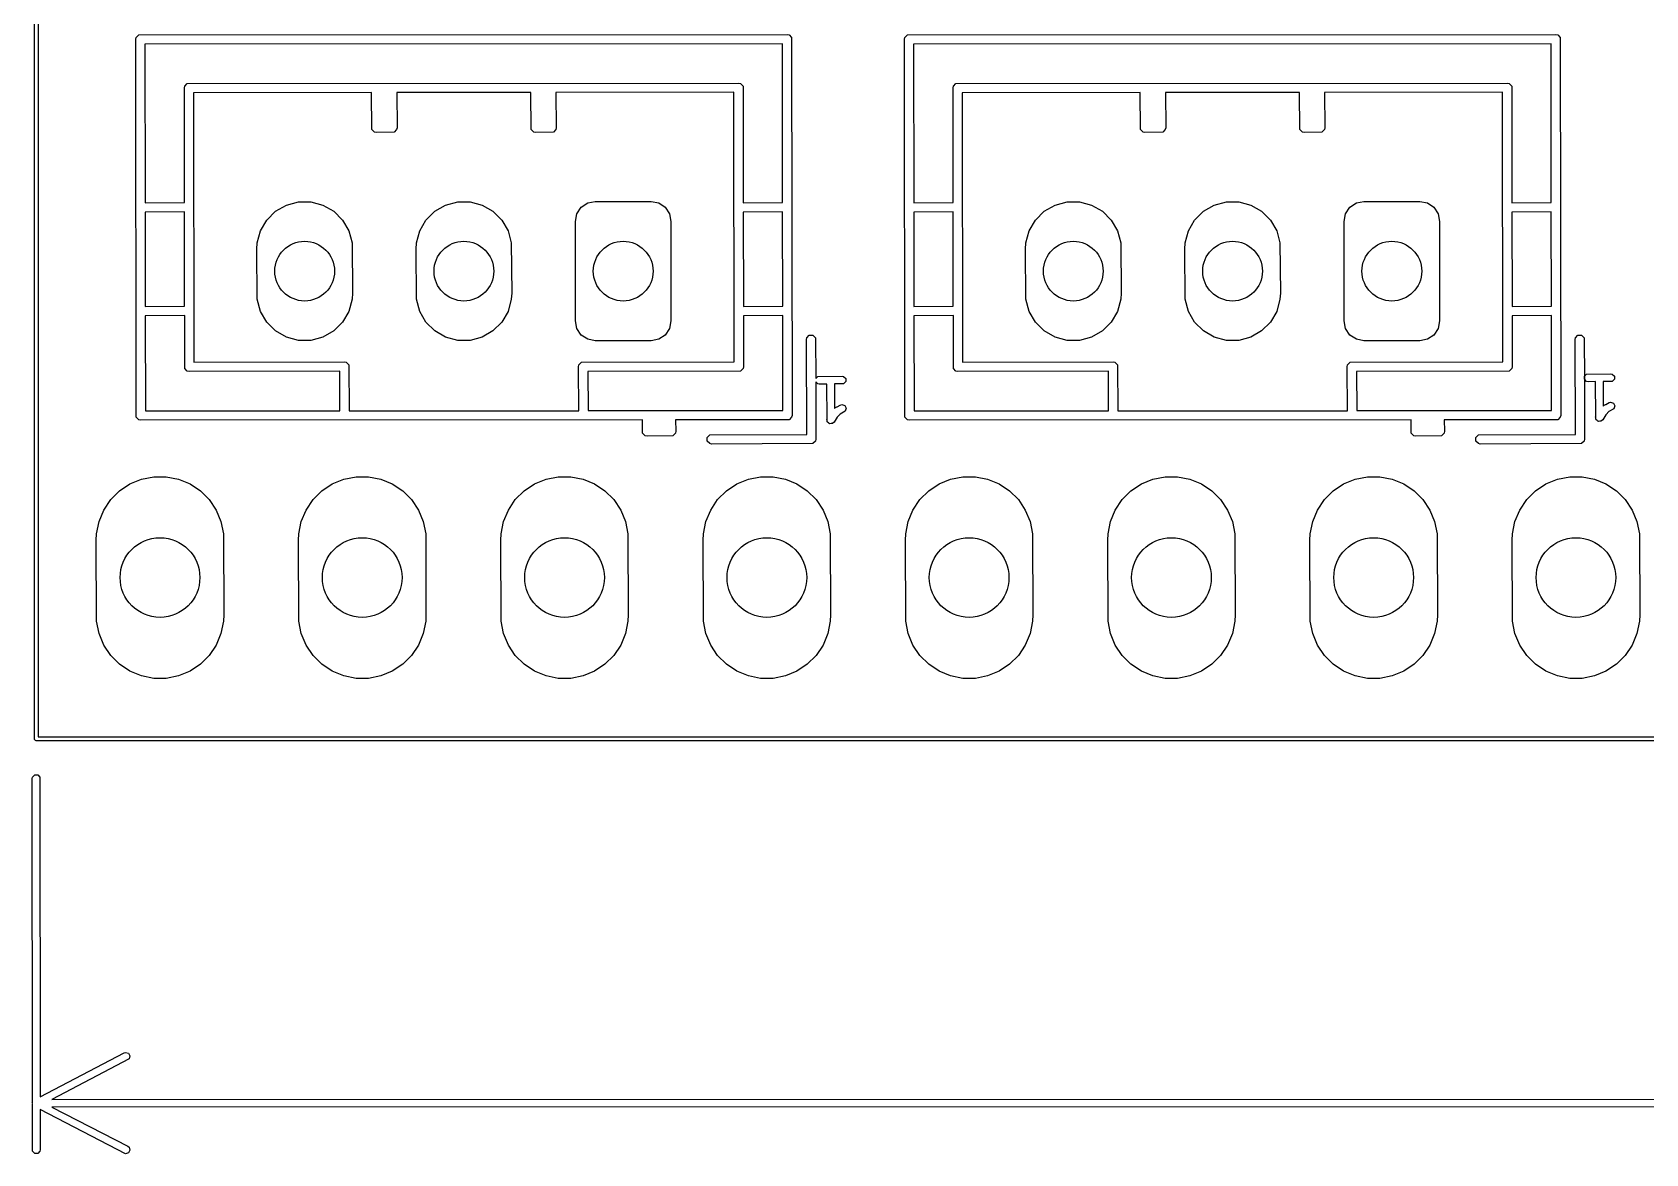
# Model space of a CAD drawing. Extents: x 4.85 to 7.13, y -3.95 to -2.88.
# Drawn here: x 4.848 to 5.646, y -3.946 to -3.392 of the extents above; entities that cross this region are included whole.
import ezdxf

# ---------------------------------------------------------------- set-up
doc = ezdxf.new("R2010")
doc.units = 0
doc.header["$MEASUREMENT"] = 0
doc.layers.add('BLACK', color=7, linetype='CONTINUOUS')

msp = doc.modelspace()

# ---------------------------------------------------------------- linework, layer by layer
at = {"layer": 'BLACK', "linetype": 'CONTINUOUS'}
for p, q in [((4.84893, -3.74148), (4.84886, -2.8811)), ((4.85075, -2.88209), (4.85083, -3.74019)), ((4.89906, -3.39543), (4.89923, -3.39453)), ((4.89923, -3.58216), (4.89906, -3.39543)), ((4.89923, -3.39453), (4.90051, -3.39325)), ((4.90051, -3.39325), (5.2211, -3.39307)), ((5.21874, -3.39762), (4.9036, -3.39779)), ((4.9036, -3.39779), (4.90368, -3.4763)), ((5.21882, -3.47616), (5.21874, -3.39762)), ((5.2211, -3.39307), (5.22201, -3.39325)), ((5.22201, -3.39325), (5.22328, -3.39453)), ((5.22328, -3.39453), (5.22346, -3.58126)), ((5.27906, -3.39543), (5.27923, -3.39453)), ((5.27923, -3.58216), (5.27906, -3.39543)), ((5.27923, -3.39453), (5.28051, -3.39325)), ((5.28051, -3.39325), (5.6011, -3.39307)), ((5.59874, -3.39762), (5.2836, -3.39779)), ((5.2836, -3.39779), (5.28368, -3.4763)), ((5.59882, -3.47616), (5.59874, -3.39762)), ((5.6011, -3.39307), (5.60201, -3.39325)), ((5.60201, -3.39325), (5.60328, -3.39453)), ((5.60328, -3.39453), (5.60346, -3.58126)), ((4.92307, -3.41945), (4.92325, -3.41854)), ((4.92314, -3.47616), (4.92307, -3.41945)), ((4.92325, -3.41854), (4.92453, -3.41727)), ((4.92453, -3.41727), (5.19709, -3.41709)), ((5.01561, -3.42175), (4.92762, -3.42181)), ((4.92762, -3.42181), (4.92779, -3.55505)), ((5.01577, -3.44004), (5.01561, -3.42175)), ((5.09435, -3.4217), (5.02804, -3.42174)), ((5.02804, -3.42174), (5.02819, -3.43913)), ((5.09451, -3.44004), (5.09435, -3.4217)), ((5.19473, -3.42163), (5.10678, -3.42169)), ((5.10678, -3.42169), (5.10693, -3.43913)), ((5.1949, -3.55489), (5.19473, -3.42163)), ((5.19709, -3.41709), (5.19799, -3.41727)), ((5.19799, -3.41727), (5.19927, -3.41854)), ((5.19927, -3.41854), (5.19934, -3.4763)), ((5.30307, -3.41945), (5.30325, -3.41854)), ((5.30314, -3.47616), (5.30307, -3.41945)), ((5.30325, -3.41854), (5.30453, -3.41727)), ((5.30453, -3.41727), (5.57709, -3.41709)), ((5.39561, -3.42175), (5.30762, -3.42181)), ((5.30762, -3.42181), (5.30779, -3.55505)), ((5.39577, -3.44004), (5.39561, -3.42175)), ((5.47435, -3.4217), (5.40804, -3.42174)), ((5.40804, -3.42174), (5.40819, -3.43913)), ((5.47451, -3.44004), (5.47435, -3.4217)), ((5.57473, -3.42163), (5.48678, -3.42169)), ((5.48678, -3.42169), (5.48693, -3.43913)), ((5.5749, -3.55489), (5.57473, -3.42163)), ((5.57709, -3.41709), (5.57799, -3.41727)), ((5.57799, -3.41727), (5.57927, -3.41854)), ((5.57927, -3.41854), (5.57934, -3.4763)), ((5.01705, -3.44132), (5.01577, -3.44004)), ((5.01795, -3.4415), (5.01705, -3.44132)), ((5.02673, -3.44132), (5.01795, -3.4415)), ((5.02801, -3.44004), (5.02673, -3.44132)), ((5.02819, -3.43913), (5.02801, -3.44004)), ((5.09579, -3.44132), (5.09451, -3.44004)), ((5.09669, -3.4415), (5.09579, -3.44132)), ((5.10547, -3.44132), (5.09669, -3.4415)), ((5.10675, -3.44004), (5.10547, -3.44132)), ((5.10693, -3.43913), (5.10675, -3.44004)), ((5.39705, -3.44132), (5.39577, -3.44004)), ((5.39795, -3.4415), (5.39705, -3.44132)), ((5.40673, -3.44132), (5.39795, -3.4415)), ((5.40801, -3.44004), (5.40673, -3.44132)), ((5.40819, -3.43913), (5.40801, -3.44004)), ((5.47579, -3.44132), (5.47451, -3.44004)), ((5.47669, -3.4415), (5.47579, -3.44132)), ((5.48547, -3.44132), (5.47669, -3.4415)), ((5.48675, -3.44004), (5.48547, -3.44132)), ((5.48693, -3.43913), (5.48675, -3.44004)), ((4.90368, -3.4763), (4.92314, -3.47616)), ((4.96814, -3.48043), (4.97348, -3.47735)), ((4.97348, -3.47735), (4.97944, -3.47575)), ((4.97944, -3.47575), (4.9856, -3.47575)), ((4.9856, -3.47575), (4.99156, -3.47735)), ((4.99156, -3.47735), (4.9969, -3.48043)), ((5.04688, -3.48043), (5.05222, -3.47735)), ((5.05222, -3.47735), (5.05818, -3.47575)), ((5.05818, -3.47575), (5.06434, -3.47575)), ((5.06434, -3.47575), (5.0703, -3.47735)), ((5.0703, -3.47735), (5.07564, -3.48043)), ((5.11926, -3.47843), (5.12245, -3.4763)), ((5.12245, -3.4763), (5.12622, -3.47555)), ((5.12622, -3.47555), (5.15378, -3.47555)), ((5.15378, -3.47555), (5.15755, -3.4763)), ((5.15755, -3.4763), (5.16074, -3.47843)), ((5.19934, -3.4763), (5.21882, -3.47616)), ((5.28368, -3.4763), (5.30314, -3.47616)), ((5.34814, -3.48043), (5.35348, -3.47735)), ((5.35348, -3.47735), (5.35944, -3.47575)), ((5.35944, -3.47575), (5.3656, -3.47575)), ((5.3656, -3.47575), (5.37156, -3.47735)), ((5.37156, -3.47735), (5.3769, -3.48043)), ((5.42688, -3.48043), (5.43222, -3.47735)), ((5.43222, -3.47735), (5.43818, -3.47575)), ((5.43818, -3.47575), (5.44434, -3.47575)), ((5.44434, -3.47575), (5.4503, -3.47735)), ((5.4503, -3.47735), (5.45564, -3.48043)), ((5.49926, -3.47843), (5.50245, -3.4763)), ((5.50245, -3.4763), (5.50622, -3.47555)), ((5.50622, -3.47555), (5.53378, -3.47555)), ((5.53378, -3.47555), (5.53755, -3.4763)), ((5.53755, -3.4763), (5.54074, -3.47843)), ((5.57934, -3.4763), (5.59882, -3.47616)), ((4.92315, -3.48071), (4.90368, -3.48085)), ((4.90368, -3.48085), (4.90373, -3.52748)), ((4.92321, -3.52734), (4.92315, -3.48071)), ((4.9607, -3.49013), (4.96378, -3.48479)), ((4.96378, -3.48479), (4.96814, -3.48043)), ((4.9969, -3.48043), (5.00126, -3.48479)), ((5.00126, -3.48479), (5.00434, -3.49013)), ((5.03944, -3.49013), (5.04252, -3.48479)), ((5.04252, -3.48479), (5.04688, -3.48043)), ((5.07564, -3.48043), (5.08, -3.48479)), ((5.08, -3.48479), (5.08308, -3.49013)), ((5.11638, -3.48539), (5.11713, -3.48163)), ((5.11638, -3.53461), (5.11638, -3.48539)), ((5.11713, -3.48163), (5.11926, -3.47843)), ((5.16074, -3.47843), (5.16287, -3.48163)), ((5.16287, -3.48163), (5.16362, -3.48539)), ((5.16362, -3.48539), (5.16362, -3.53461)), ((5.21882, -3.48071), (5.19935, -3.48085)), ((5.19935, -3.48085), (5.19941, -3.52748)), ((5.21887, -3.52734), (5.21882, -3.48071)), ((5.30315, -3.48071), (5.28368, -3.48085)), ((5.28368, -3.48085), (5.28373, -3.52748)), ((5.30321, -3.52734), (5.30315, -3.48071)), ((5.3407, -3.49013), (5.34378, -3.48479)), ((5.34378, -3.48479), (5.34814, -3.48043)), ((5.3769, -3.48043), (5.38126, -3.48479)), ((5.38126, -3.48479), (5.38434, -3.49013)), ((5.41944, -3.49013), (5.42252, -3.48479)), ((5.42252, -3.48479), (5.42688, -3.48043)), ((5.45564, -3.48043), (5.46, -3.48479)), ((5.46, -3.48479), (5.46308, -3.49013)), ((5.49638, -3.48539), (5.49713, -3.48163)), ((5.49638, -3.53461), (5.49638, -3.48539)), ((5.49713, -3.48163), (5.49926, -3.47843)), ((5.54074, -3.47843), (5.54287, -3.48163)), ((5.54287, -3.48163), (5.54362, -3.48539)), ((5.54362, -3.48539), (5.54362, -3.53461)), ((5.59882, -3.48071), (5.57935, -3.48085)), ((5.57935, -3.48085), (5.57941, -3.52748)), ((5.59887, -3.52734), (5.59882, -3.48071)), ((4.9591, -3.49609), (4.9607, -3.49013)), ((5.00434, -3.49013), (5.00594, -3.49609)), ((5.03784, -3.49609), (5.03944, -3.49013)), ((5.08308, -3.49013), (5.08468, -3.49609)), ((5.3391, -3.49609), (5.3407, -3.49013)), ((5.38434, -3.49013), (5.38594, -3.49609)), ((5.41784, -3.49609), (5.41944, -3.49013)), ((5.46308, -3.49013), (5.46468, -3.49609)), ((4.9589, -3.49917), (4.9591, -3.49609)), ((4.9591, -3.52391), (4.9589, -3.49917)), ((5.00594, -3.49609), (5.00614, -3.52083)), ((5.03764, -3.49917), (5.03784, -3.49609)), ((5.03784, -3.52391), (5.03764, -3.49917)), ((5.08468, -3.49609), (5.08488, -3.52083)), ((5.3389, -3.49917), (5.3391, -3.49609)), ((5.3391, -3.52391), (5.3389, -3.49917)), ((5.38594, -3.49609), (5.38614, -3.52083)), ((5.41764, -3.49917), (5.41784, -3.49609)), ((5.41784, -3.52391), (5.41764, -3.49917)), ((5.46468, -3.49609), (5.46488, -3.52083)), ((4.9607, -3.52987), (4.9591, -3.52391)), ((5.00594, -3.52391), (5.00434, -3.52987)), ((5.00614, -3.52083), (5.00594, -3.52391)), ((5.03944, -3.52987), (5.03784, -3.52391)), ((5.08468, -3.52391), (5.08308, -3.52987)), ((5.08488, -3.52083), (5.08468, -3.52391)), ((5.3407, -3.52987), (5.3391, -3.52391)), ((5.38594, -3.52391), (5.38434, -3.52987)), ((5.38614, -3.52083), (5.38594, -3.52391)), ((5.41944, -3.52987), (5.41784, -3.52391)), ((5.46468, -3.52391), (5.46308, -3.52987)), ((5.46488, -3.52083), (5.46468, -3.52391)), ((4.90373, -3.52748), (4.92321, -3.52734)), ((4.92322, -3.53189), (4.90373, -3.53203)), ((4.90373, -3.53203), (4.90378, -3.57908)), ((4.92325, -3.55815), (4.92322, -3.53189)), ((4.96378, -3.53521), (4.9607, -3.52987)), ((5.00434, -3.52987), (5.00126, -3.53521)), ((5.04252, -3.53521), (5.03944, -3.52987)), ((5.08308, -3.52987), (5.08, -3.53521)), ((5.19941, -3.52748), (5.21887, -3.52734)), ((5.21887, -3.53189), (5.19942, -3.53203)), ((5.19942, -3.53203), (5.19945, -3.55724)), ((5.21892, -3.5789), (5.21887, -3.53189)), ((5.28373, -3.52748), (5.30321, -3.52734)), ((5.30322, -3.53189), (5.28373, -3.53203)), ((5.28373, -3.53203), (5.28378, -3.57908)), ((5.30325, -3.55815), (5.30322, -3.53189)), ((5.34378, -3.53521), (5.3407, -3.52987)), ((5.38434, -3.52987), (5.38126, -3.53521)), ((5.42252, -3.53521), (5.41944, -3.52987)), ((5.46308, -3.52987), (5.46, -3.53521)), ((5.57941, -3.52748), (5.59887, -3.52734)), ((5.59887, -3.53189), (5.57942, -3.53203)), ((5.57942, -3.53203), (5.57945, -3.55724)), ((5.59892, -3.5789), (5.59887, -3.53189)), ((4.96814, -3.53957), (4.96378, -3.53521)), ((4.97348, -3.54265), (4.96814, -3.53957)), ((4.9969, -3.53957), (4.99156, -3.54265)), ((5.00126, -3.53521), (4.9969, -3.53957)), ((5.04688, -3.53957), (5.04252, -3.53521)), ((5.05222, -3.54265), (5.04688, -3.53957)), ((5.07564, -3.53957), (5.0703, -3.54265)), ((5.08, -3.53521), (5.07564, -3.53957)), ((5.11713, -3.53837), (5.11638, -3.53461)), ((5.11926, -3.54157), (5.11713, -3.53837)), ((5.16287, -3.53837), (5.16074, -3.54157)), ((5.16362, -3.53461), (5.16287, -3.53837)), ((5.34814, -3.53957), (5.34378, -3.53521)), ((5.35348, -3.54265), (5.34814, -3.53957)), ((5.3769, -3.53957), (5.37156, -3.54265)), ((5.38126, -3.53521), (5.3769, -3.53957)), ((5.42688, -3.53957), (5.42252, -3.53521)), ((5.43222, -3.54265), (5.42688, -3.53957)), ((5.45564, -3.53957), (5.4503, -3.54265)), ((5.46, -3.53521), (5.45564, -3.53957)), ((5.49713, -3.53837), (5.49638, -3.53461)), ((5.49926, -3.54157), (5.49713, -3.53837)), ((5.54287, -3.53837), (5.54074, -3.54157)), ((5.54362, -3.53461), (5.54287, -3.53837)), ((4.97944, -3.54425), (4.97348, -3.54265)), ((4.9856, -3.54425), (4.97944, -3.54425)), ((4.99156, -3.54265), (4.9856, -3.54425)), ((5.05818, -3.54425), (5.05222, -3.54265)), ((5.06434, -3.54425), (5.05818, -3.54425)), ((5.0703, -3.54265), (5.06434, -3.54425)), ((5.12245, -3.5437), (5.11926, -3.54157)), ((5.12622, -3.54445), (5.12245, -3.5437)), ((5.15378, -3.54445), (5.12622, -3.54445)), ((5.15755, -3.5437), (5.15378, -3.54445)), ((5.16074, -3.54157), (5.15755, -3.5437)), ((5.23055, -3.54386), (5.23073, -3.54295)), ((5.23072, -3.59072), (5.23055, -3.54386)), ((5.23073, -3.54295), (5.23201, -3.54168)), ((5.23201, -3.54168), (5.23382, -3.54168)), ((5.23382, -3.54168), (5.2351, -3.54295)), ((5.2351, -3.54295), (5.23517, -3.5631)), ((5.35944, -3.54425), (5.35348, -3.54265)), ((5.3656, -3.54425), (5.35944, -3.54425)), ((5.37156, -3.54265), (5.3656, -3.54425)), ((5.43818, -3.54425), (5.43222, -3.54265)), ((5.44434, -3.54425), (5.43818, -3.54425)), ((5.4503, -3.54265), (5.44434, -3.54425)), ((5.50245, -3.5437), (5.49926, -3.54157)), ((5.50622, -3.54445), (5.50245, -3.5437)), ((5.53378, -3.54445), (5.50622, -3.54445)), ((5.53755, -3.5437), (5.53378, -3.54445)), ((5.54074, -3.54157), (5.53755, -3.5437)), ((5.61055, -3.54386), (5.61073, -3.54295)), ((5.61072, -3.59072), (5.61055, -3.54386)), ((5.61073, -3.54295), (5.61201, -3.54168)), ((5.61201, -3.54168), (5.61382, -3.54168)), ((5.61382, -3.54168), (5.6151, -3.54295)), ((5.6151, -3.54295), (5.61517, -3.56323)), ((4.92779, -3.55505), (5.0022, -3.55488)), ((5.0022, -3.55488), (5.00311, -3.55506)), ((5.00311, -3.55506), (5.00439, -3.55634)), ((5.00439, -3.55634), (5.00455, -3.57902)), ((5.11795, -3.55724), (5.11813, -3.55634)), ((5.11811, -3.57896), (5.11795, -3.55724)), ((5.11813, -3.55634), (5.11941, -3.55506)), ((5.11941, -3.55506), (5.1949, -3.55489)), ((5.19945, -3.55724), (5.19927, -3.55815)), ((5.30779, -3.55505), (5.3822, -3.55488)), ((5.3822, -3.55488), (5.38311, -3.55506)), ((5.38311, -3.55506), (5.38439, -3.55634)), ((5.38439, -3.55634), (5.38455, -3.57902)), ((5.49795, -3.55724), (5.49813, -3.55634)), ((5.49811, -3.57896), (5.49795, -3.55724)), ((5.49813, -3.55634), (5.49941, -3.55506)), ((5.49941, -3.55506), (5.5749, -3.55489)), ((5.57945, -3.55724), (5.57927, -3.55815)), ((4.92453, -3.55943), (4.92325, -3.55815)), ((4.92543, -3.55961), (4.92453, -3.55943)), ((4.99986, -3.55943), (4.92543, -3.55961)), ((5, -3.57902), (4.99986, -3.55943)), ((5.19799, -3.55943), (5.12252, -3.5596)), ((5.12252, -3.5596), (5.12266, -3.57895)), ((5.19927, -3.55815), (5.19799, -3.55943)), ((5.23517, -3.5631), (5.23622, -3.56205)), ((5.23622, -3.56569), (5.23517, -3.56464)), ((5.23517, -3.56464), (5.23528, -3.59307)), ((5.23622, -3.56205), (5.24822, -3.5619)), ((5.24822, -3.5619), (5.24897, -3.56205)), ((5.24897, -3.56205), (5.25004, -3.56311)), ((5.25004, -3.56462), (5.24897, -3.56569)), ((5.25004, -3.56311), (5.25004, -3.56462)), ((5.30453, -3.55943), (5.30325, -3.55815)), ((5.30543, -3.55961), (5.30453, -3.55943)), ((5.37986, -3.55943), (5.30543, -3.55961)), ((5.38, -3.57902), (5.37986, -3.55943)), ((5.57799, -3.55943), (5.50252, -3.5596)), ((5.50252, -3.5596), (5.50266, -3.57895)), ((5.57927, -3.55815), (5.57799, -3.55943)), ((5.61517, -3.56191), (5.61623, -3.56085)), ((5.61517, -3.56323), (5.61517, -3.56191)), ((5.61623, -3.56448), (5.61517, -3.56342)), ((5.61517, -3.56342), (5.61528, -3.59307)), ((5.61623, -3.56085), (5.62824, -3.5607)), ((5.61699, -3.56463), (5.61623, -3.56448)), ((5.62066, -3.56459), (5.61699, -3.56463)), ((5.62078, -3.5818), (5.62066, -3.56459)), ((5.62899, -3.56448), (5.62445, -3.56454)), ((5.62445, -3.56454), (5.62454, -3.57674)), ((5.62824, -3.5607), (5.62899, -3.56085)), ((5.62899, -3.56085), (5.63005, -3.56191)), ((5.63005, -3.56342), (5.62899, -3.56448)), ((5.63005, -3.56191), (5.63005, -3.56342)), ((5.23697, -3.56584), (5.23622, -3.56569)), ((5.24064, -3.56579), (5.23697, -3.56584)), ((5.24077, -3.583), (5.24064, -3.56579)), ((5.24897, -3.56569), (5.24443, -3.56574)), ((5.24443, -3.56574), (5.24452, -3.57794)), ((4.90378, -3.57908), (5, -3.57902)), ((5.00455, -3.57902), (5.11811, -3.57896)), ((5.12266, -3.57895), (5.21892, -3.5789)), ((5.22346, -3.58126), (5.22328, -3.58216)), ((5.24452, -3.57794), (5.24486, -3.57758)), ((5.24486, -3.57757), (5.24495, -3.57747)), ((5.24486, -3.57758), (5.24486, -3.57757)), ((5.24486, -3.57757), (5.24486, -3.57757)), ((5.24495, -3.57747), (5.24559, -3.57705)), ((5.24559, -3.57705), (5.24579, -3.57705)), ((5.24579, -3.57705), (5.24734, -3.57617)), ((5.24726, -3.58061), (5.24586, -3.58213)), ((5.24971, -3.57922), (5.24726, -3.58061)), ((5.24734, -3.57617), (5.24808, -3.57596)), ((5.24808, -3.57596), (5.24951, -3.57644)), ((5.24951, -3.57644), (5.25018, -3.57779)), ((5.25018, -3.57779), (5.24971, -3.57922)), ((5.28378, -3.57908), (5.38, -3.57902)), ((5.38455, -3.57902), (5.49811, -3.57896)), ((5.50266, -3.57895), (5.59892, -3.5789)), ((5.60346, -3.58126), (5.60328, -3.58216)), ((5.62574, -3.58102), (5.62425, -3.58344)), ((5.62454, -3.57674), (5.62487, -3.57638)), ((5.62487, -3.57638), (5.62487, -3.57637)), ((5.62487, -3.57637), (5.62488, -3.57637)), ((5.62488, -3.57637), (5.62497, -3.57627)), ((5.62497, -3.57627), (5.62561, -3.57585)), ((5.62561, -3.57585), (5.62581, -3.57585)), ((5.62588, -3.58093), (5.62574, -3.58102)), ((5.62581, -3.57585), (5.62736, -3.57497)), ((5.62727, -3.57941), (5.62588, -3.58093)), ((5.62972, -3.57802), (5.62727, -3.57941)), ((5.62736, -3.57497), (5.6281, -3.57476)), ((5.6281, -3.57476), (5.62953, -3.57524)), ((5.62953, -3.57524), (5.6302, -3.57659)), ((5.6302, -3.57659), (5.62972, -3.57802)), ((4.90051, -3.58344), (4.89923, -3.58216)), ((4.90142, -3.58362), (4.90051, -3.58344)), ((5.14949, -3.58348), (4.90142, -3.58362)), ((5.14963, -3.59004), (5.14949, -3.58348)), ((5.16598, -3.58913), (5.1658, -3.59004)), ((5.22201, -3.58344), (5.16587, -3.58347)), ((5.16587, -3.58347), (5.16598, -3.58913)), ((5.22328, -3.58216), (5.22201, -3.58344)), ((5.24067, -3.58317), (5.24077, -3.583)), ((5.24077, -3.58371), (5.24067, -3.58317)), ((5.24078, -3.5843), (5.24077, -3.58371)), ((5.24092, -3.58445), (5.24078, -3.5843)), ((5.24096, -3.58465), (5.24092, -3.58445)), ((5.24144, -3.58496), (5.24096, -3.58465)), ((5.24184, -3.58537), (5.24144, -3.58496)), ((5.24205, -3.58537), (5.24184, -3.58537)), ((5.24221, -3.58548), (5.24205, -3.58537)), ((5.24278, -3.58537), (5.24221, -3.58548)), ((5.24335, -3.58537), (5.24278, -3.58537)), ((5.24349, -3.58523), (5.24335, -3.58537)), ((5.24369, -3.58519), (5.24349, -3.58523)), ((5.24423, -3.58464), (5.24369, -3.58519)), ((5.24572, -3.58222), (5.24423, -3.58464)), ((5.24586, -3.58213), (5.24572, -3.58222)), ((5.28051, -3.58344), (5.27923, -3.58216)), ((5.28142, -3.58362), (5.28051, -3.58344)), ((5.52949, -3.58348), (5.28142, -3.58362)), ((5.52963, -3.59004), (5.52949, -3.58348)), ((5.54598, -3.58913), (5.5458, -3.59004)), ((5.60201, -3.58344), (5.54587, -3.58347)), ((5.54587, -3.58347), (5.54598, -3.58913)), ((5.60328, -3.58216), (5.60201, -3.58344)), ((5.62068, -3.58197), (5.62078, -3.5818)), ((5.62079, -3.58251), (5.62068, -3.58197)), ((5.62079, -3.5831), (5.62079, -3.58251)), ((5.62094, -3.58325), (5.62079, -3.5831)), ((5.62098, -3.58345), (5.62094, -3.58325)), ((5.62145, -3.58376), (5.62098, -3.58345)), ((5.62186, -3.58417), (5.62145, -3.58376)), ((5.62206, -3.58417), (5.62186, -3.58417)), ((5.62223, -3.58428), (5.62206, -3.58417)), ((5.62279, -3.58417), (5.62223, -3.58428)), ((5.62336, -3.58417), (5.62279, -3.58417)), ((5.62351, -3.58403), (5.62336, -3.58417)), ((5.62371, -3.58399), (5.62351, -3.58403)), ((5.62425, -3.58344), (5.62371, -3.58399)), ((5.15091, -3.59132), (5.14963, -3.59004)), ((5.15181, -3.5915), (5.15091, -3.59132)), ((5.16453, -3.59132), (5.15181, -3.5915)), ((5.1658, -3.59004), (5.16453, -3.59132)), ((5.18152, -3.59217), (5.1828, -3.59089)), ((5.18152, -3.59397), (5.18152, -3.59217)), ((5.1828, -3.59525), (5.18152, -3.59397)), ((5.1828, -3.59089), (5.23072, -3.59072)), ((5.1837, -3.59543), (5.1828, -3.59525)), ((5.23382, -3.59525), (5.1837, -3.59543)), ((5.2351, -3.59397), (5.23382, -3.59525)), ((5.23528, -3.59307), (5.2351, -3.59397)), ((5.53091, -3.59132), (5.52963, -3.59004)), ((5.53181, -3.5915), (5.53091, -3.59132)), ((5.54453, -3.59132), (5.53181, -3.5915)), ((5.5458, -3.59004), (5.54453, -3.59132)), ((5.56152, -3.59217), (5.5628, -3.59089)), ((5.56152, -3.59397), (5.56152, -3.59217)), ((5.5628, -3.59525), (5.56152, -3.59397)), ((5.5628, -3.59089), (5.61072, -3.59072)), ((5.5637, -3.59543), (5.5628, -3.59525)), ((5.61382, -3.59525), (5.5637, -3.59543)), ((5.6151, -3.59397), (5.61382, -3.59525)), ((5.61528, -3.59307), (5.6151, -3.59397)), ((4.89618, -3.61514), (4.90188, -3.61277)), ((4.90188, -3.61277), (4.90794, -3.61157)), ((4.90794, -3.61157), (4.91411, -3.61157)), ((4.91411, -3.61157), (4.92017, -3.61277)), ((4.92017, -3.61277), (4.92587, -3.61514)), ((4.99618, -3.61514), (5.00188, -3.61277)), ((5.00188, -3.61277), (5.00794, -3.61157)), ((5.00794, -3.61157), (5.01411, -3.61157)), ((5.01411, -3.61157), (5.02017, -3.61277)), ((5.02017, -3.61277), (5.02587, -3.61514)), ((5.09618, -3.61514), (5.10188, -3.61277)), ((5.10188, -3.61277), (5.10794, -3.61157)), ((5.10794, -3.61157), (5.11411, -3.61157)), ((5.11411, -3.61157), (5.12017, -3.61277)), ((5.12017, -3.61277), (5.12587, -3.61514)), ((5.19618, -3.61514), (5.20188, -3.61277)), ((5.20188, -3.61277), (5.20794, -3.61157)), ((5.20794, -3.61157), (5.21411, -3.61157)), ((5.21411, -3.61157), (5.22017, -3.61277)), ((5.22017, -3.61277), (5.22587, -3.61514)), ((5.29618, -3.61514), (5.30188, -3.61277)), ((5.30188, -3.61277), (5.30794, -3.61157)), ((5.30794, -3.61157), (5.31411, -3.61157)), ((5.31411, -3.61157), (5.32017, -3.61277)), ((5.32017, -3.61277), (5.32587, -3.61514)), ((5.39618, -3.61514), (5.40188, -3.61277)), ((5.40188, -3.61277), (5.40794, -3.61157)), ((5.40794, -3.61157), (5.41411, -3.61157)), ((5.41411, -3.61157), (5.42017, -3.61277)), ((5.42017, -3.61277), (5.42587, -3.61514)), ((5.49618, -3.61514), (5.50188, -3.61277)), ((5.50188, -3.61277), (5.50794, -3.61157)), ((5.50794, -3.61157), (5.51411, -3.61157)), ((5.51411, -3.61157), (5.52017, -3.61277)), ((5.52017, -3.61277), (5.52587, -3.61514)), ((5.59618, -3.61514), (5.60188, -3.61277)), ((5.60188, -3.61277), (5.60794, -3.61157)), ((5.60794, -3.61157), (5.61411, -3.61157)), ((5.61411, -3.61157), (5.62017, -3.61277)), ((5.62017, -3.61277), (5.62587, -3.61514)), ((4.88668, -3.62293), (4.89104, -3.61857)), ((4.89104, -3.61857), (4.89618, -3.61514)), ((4.92587, -3.61514), (4.931, -3.61857)), ((4.931, -3.61857), (4.93537, -3.62293)), ((4.98668, -3.62293), (4.99104, -3.61857)), ((4.99104, -3.61857), (4.99618, -3.61514)), ((5.02587, -3.61514), (5.031, -3.61857)), ((5.031, -3.61857), (5.03537, -3.62293)), ((5.08668, -3.62293), (5.09104, -3.61857)), ((5.09104, -3.61857), (5.09618, -3.61514)), ((5.12587, -3.61514), (5.131, -3.61857)), ((5.131, -3.61857), (5.13537, -3.62293)), ((5.18668, -3.62293), (5.19104, -3.61857)), ((5.19104, -3.61857), (5.19618, -3.61514)), ((5.22587, -3.61514), (5.231, -3.61857)), ((5.231, -3.61857), (5.23537, -3.62293)), ((5.28668, -3.62293), (5.29104, -3.61857)), ((5.29104, -3.61857), (5.29618, -3.61514)), ((5.32587, -3.61514), (5.331, -3.61857)), ((5.331, -3.61857), (5.33537, -3.62293)), ((5.38668, -3.62293), (5.39104, -3.61857)), ((5.39104, -3.61857), (5.39618, -3.61514)), ((5.42587, -3.61514), (5.431, -3.61857)), ((5.431, -3.61857), (5.43537, -3.62293)), ((5.48668, -3.62293), (5.49104, -3.61857)), ((5.49104, -3.61857), (5.49618, -3.61514)), ((5.52587, -3.61514), (5.531, -3.61857)), ((5.531, -3.61857), (5.53537, -3.62293)), ((5.58668, -3.62293), (5.59104, -3.61857)), ((5.59104, -3.61857), (5.59618, -3.61514)), ((5.62587, -3.61514), (5.631, -3.61857)), ((5.631, -3.61857), (5.63537, -3.62293)), ((4.88088, -3.63377), (4.88325, -3.62807)), ((4.88325, -3.62807), (4.88668, -3.62293)), ((4.93537, -3.62293), (4.9388, -3.62807)), ((4.9388, -3.62807), (4.94116, -3.63377)), ((4.98088, -3.63377), (4.98325, -3.62807)), ((4.98325, -3.62807), (4.98668, -3.62293)), ((5.03537, -3.62293), (5.0388, -3.62807)), ((5.0388, -3.62807), (5.04116, -3.63377)), ((5.08088, -3.63377), (5.08325, -3.62807)), ((5.08325, -3.62807), (5.08668, -3.62293)), ((5.13537, -3.62293), (5.1388, -3.62807)), ((5.1388, -3.62807), (5.14116, -3.63377)), ((5.18088, -3.63377), (5.18325, -3.62807)), ((5.18325, -3.62807), (5.18668, -3.62293)), ((5.23537, -3.62293), (5.2388, -3.62807)), ((5.2388, -3.62807), (5.24116, -3.63377)), ((5.28088, -3.63377), (5.28325, -3.62807)), ((5.28325, -3.62807), (5.28668, -3.62293)), ((5.33537, -3.62293), (5.3388, -3.62807)), ((5.3388, -3.62807), (5.34116, -3.63377)), ((5.38088, -3.63377), (5.38325, -3.62807)), ((5.38325, -3.62807), (5.38668, -3.62293)), ((5.43537, -3.62293), (5.4388, -3.62807)), ((5.4388, -3.62807), (5.44116, -3.63377)), ((5.48088, -3.63377), (5.48325, -3.62807)), ((5.48325, -3.62807), (5.48668, -3.62293)), ((5.53537, -3.62293), (5.5388, -3.62807)), ((5.5388, -3.62807), (5.54116, -3.63377)), ((5.58088, -3.63377), (5.58325, -3.62807)), ((5.58325, -3.62807), (5.58668, -3.62293)), ((5.63537, -3.62293), (5.6388, -3.62807)), ((5.6388, -3.62807), (5.64116, -3.63377)), ((4.87968, -3.63983), (4.88088, -3.63377)), ((4.94116, -3.63377), (4.94237, -3.63983)), ((4.97968, -3.63983), (4.98088, -3.63377)), ((5.04116, -3.63377), (5.04237, -3.63983)), ((5.07968, -3.63983), (5.08088, -3.63377)), ((5.14116, -3.63377), (5.14237, -3.63983)), ((5.17968, -3.63983), (5.18088, -3.63377)), ((5.24116, -3.63377), (5.24237, -3.63983)), ((5.27968, -3.63983), (5.28088, -3.63377)), ((5.34116, -3.63377), (5.34237, -3.63983)), ((5.37968, -3.63983), (5.38088, -3.63377)), ((5.44116, -3.63377), (5.44237, -3.63983)), ((5.47968, -3.63983), (5.48088, -3.63377)), ((5.54116, -3.63377), (5.54237, -3.63983)), ((5.57968, -3.63983), (5.58088, -3.63377)), ((5.64116, -3.63377), (5.64237, -3.63983)), ((4.87953, -3.64291), (4.87968, -3.63983)), ((4.87968, -3.68301), (4.87953, -3.64291)), ((4.94237, -3.63983), (4.94252, -3.67992)), ((4.97953, -3.64291), (4.97968, -3.63983)), ((4.97968, -3.68301), (4.97953, -3.64291)), ((5.04237, -3.63983), (5.04252, -3.67992)), ((5.07953, -3.64291), (5.07968, -3.63983)), ((5.07968, -3.68301), (5.07953, -3.64291)), ((5.14237, -3.63983), (5.14252, -3.67992)), ((5.17953, -3.64291), (5.17968, -3.63983)), ((5.17968, -3.68301), (5.17953, -3.64291)), ((5.24237, -3.63983), (5.24252, -3.67992)), ((5.27953, -3.64291), (5.27968, -3.63983)), ((5.27968, -3.68301), (5.27953, -3.64291)), ((5.34237, -3.63983), (5.34252, -3.67992)), ((5.37953, -3.64291), (5.37968, -3.63983)), ((5.37968, -3.68301), (5.37953, -3.64291)), ((5.44237, -3.63983), (5.44252, -3.67992)), ((5.47953, -3.64291), (5.47968, -3.63983)), ((5.47968, -3.68301), (5.47953, -3.64291)), ((5.54237, -3.63983), (5.54252, -3.67992)), ((5.57953, -3.64291), (5.57968, -3.63983)), ((5.57968, -3.68301), (5.57953, -3.64291)), ((5.64237, -3.63983), (5.64252, -3.67992)), ((4.88088, -3.68906), (4.87968, -3.68301)), ((4.94237, -3.68301), (4.94116, -3.68906)), ((4.94252, -3.67992), (4.94237, -3.68301)), ((4.98088, -3.68906), (4.97968, -3.68301)), ((5.04237, -3.68301), (5.04116, -3.68906)), ((5.04252, -3.67992), (5.04237, -3.68301)), ((5.08088, -3.68906), (5.07968, -3.68301)), ((5.14237, -3.68301), (5.14116, -3.68906)), ((5.14252, -3.67992), (5.14237, -3.68301)), ((5.18088, -3.68906), (5.17968, -3.68301)), ((5.24237, -3.68301), (5.24116, -3.68906)), ((5.24252, -3.67992), (5.24237, -3.68301)), ((5.28088, -3.68906), (5.27968, -3.68301)), ((5.34237, -3.68301), (5.34116, -3.68906)), ((5.34252, -3.67992), (5.34237, -3.68301)), ((5.38088, -3.68906), (5.37968, -3.68301)), ((5.44237, -3.68301), (5.44116, -3.68906)), ((5.44252, -3.67992), (5.44237, -3.68301)), ((5.48088, -3.68906), (5.47968, -3.68301)), ((5.54237, -3.68301), (5.54116, -3.68906)), ((5.54252, -3.67992), (5.54237, -3.68301)), ((5.58088, -3.68906), (5.57968, -3.68301)), ((5.64237, -3.68301), (5.64116, -3.68906)), ((5.64252, -3.67992), (5.64237, -3.68301)), ((4.88325, -3.69477), (4.88088, -3.68906)), ((4.94116, -3.68906), (4.9388, -3.69477)), ((4.98325, -3.69477), (4.98088, -3.68906)), ((5.04116, -3.68906), (5.0388, -3.69477)), ((5.08325, -3.69477), (5.08088, -3.68906)), ((5.14116, -3.68906), (5.1388, -3.69477)), ((5.18325, -3.69477), (5.18088, -3.68906)), ((5.24116, -3.68906), (5.2388, -3.69477)), ((5.28325, -3.69477), (5.28088, -3.68906)), ((5.34116, -3.68906), (5.3388, -3.69477)), ((5.38325, -3.69477), (5.38088, -3.68906)), ((5.44116, -3.68906), (5.4388, -3.69477)), ((5.48325, -3.69477), (5.48088, -3.68906)), ((5.54116, -3.68906), (5.5388, -3.69477)), ((5.58325, -3.69477), (5.58088, -3.68906)), ((5.64116, -3.68906), (5.6388, -3.69477)), ((4.88668, -3.6999), (4.88325, -3.69477)), ((4.89104, -3.70427), (4.88668, -3.6999)), ((4.93537, -3.6999), (4.931, -3.70427)), ((4.9388, -3.69477), (4.93537, -3.6999)), ((4.98668, -3.6999), (4.98325, -3.69477)), ((4.99104, -3.70427), (4.98668, -3.6999)), ((5.03537, -3.6999), (5.031, -3.70427)), ((5.0388, -3.69477), (5.03537, -3.6999)), ((5.08668, -3.6999), (5.08325, -3.69477)), ((5.09104, -3.70427), (5.08668, -3.6999)), ((5.13537, -3.6999), (5.131, -3.70427)), ((5.1388, -3.69477), (5.13537, -3.6999)), ((5.18668, -3.6999), (5.18325, -3.69477)), ((5.19104, -3.70427), (5.18668, -3.6999)), ((5.23537, -3.6999), (5.231, -3.70427)), ((5.2388, -3.69477), (5.23537, -3.6999)), ((5.28668, -3.6999), (5.28325, -3.69477)), ((5.29104, -3.70427), (5.28668, -3.6999)), ((5.33537, -3.6999), (5.331, -3.70427)), ((5.3388, -3.69477), (5.33537, -3.6999)), ((5.38668, -3.6999), (5.38325, -3.69477)), ((5.39104, -3.70427), (5.38668, -3.6999)), ((5.43537, -3.6999), (5.431, -3.70427)), ((5.4388, -3.69477), (5.43537, -3.6999)), ((5.48668, -3.6999), (5.48325, -3.69477)), ((5.49104, -3.70427), (5.48668, -3.6999)), ((5.53537, -3.6999), (5.531, -3.70427)), ((5.5388, -3.69477), (5.53537, -3.6999)), ((5.58668, -3.6999), (5.58325, -3.69477)), ((5.59104, -3.70427), (5.58668, -3.6999)), ((5.63537, -3.6999), (5.631, -3.70427)), ((5.6388, -3.69477), (5.63537, -3.6999)), ((4.89618, -3.7077), (4.89104, -3.70427)), ((4.90188, -3.71006), (4.89618, -3.7077)), ((4.92587, -3.7077), (4.92017, -3.71006)), ((4.931, -3.70427), (4.92587, -3.7077)), ((4.99618, -3.7077), (4.99104, -3.70427)), ((5.00188, -3.71006), (4.99618, -3.7077)), ((5.02587, -3.7077), (5.02017, -3.71006)), ((5.031, -3.70427), (5.02587, -3.7077)), ((5.09618, -3.7077), (5.09104, -3.70427)), ((5.10188, -3.71006), (5.09618, -3.7077)), ((5.12587, -3.7077), (5.12017, -3.71006)), ((5.131, -3.70427), (5.12587, -3.7077)), ((5.19618, -3.7077), (5.19104, -3.70427)), ((5.20188, -3.71006), (5.19618, -3.7077)), ((5.22587, -3.7077), (5.22017, -3.71006)), ((5.231, -3.70427), (5.22587, -3.7077)), ((5.29618, -3.7077), (5.29104, -3.70427)), ((5.30188, -3.71006), (5.29618, -3.7077)), ((5.32587, -3.7077), (5.32017, -3.71006)), ((5.331, -3.70427), (5.32587, -3.7077)), ((5.39618, -3.7077), (5.39104, -3.70427)), ((5.40188, -3.71006), (5.39618, -3.7077)), ((5.42587, -3.7077), (5.42017, -3.71006)), ((5.431, -3.70427), (5.42587, -3.7077)), ((5.49618, -3.7077), (5.49104, -3.70427)), ((5.50188, -3.71006), (5.49618, -3.7077)), ((5.52587, -3.7077), (5.52017, -3.71006)), ((5.531, -3.70427), (5.52587, -3.7077)), ((5.59618, -3.7077), (5.59104, -3.70427)), ((5.60188, -3.71006), (5.59618, -3.7077)), ((5.62587, -3.7077), (5.62017, -3.71006)), ((5.631, -3.70427), (5.62587, -3.7077)), ((4.90794, -3.71127), (4.90188, -3.71006)), ((4.91411, -3.71127), (4.90794, -3.71127)), ((4.92017, -3.71006), (4.91411, -3.71127)), ((5.00794, -3.71127), (5.00188, -3.71006)), ((5.01411, -3.71127), (5.00794, -3.71127)), ((5.02017, -3.71006), (5.01411, -3.71127)), ((5.10794, -3.71127), (5.10188, -3.71006)), ((5.11411, -3.71127), (5.10794, -3.71127)), ((5.12017, -3.71006), (5.11411, -3.71127)), ((5.20794, -3.71127), (5.20188, -3.71006)), ((5.21411, -3.71127), (5.20794, -3.71127)), ((5.22017, -3.71006), (5.21411, -3.71127)), ((5.30794, -3.71127), (5.30188, -3.71006)), ((5.31411, -3.71127), (5.30794, -3.71127)), ((5.32017, -3.71006), (5.31411, -3.71127)), ((5.40794, -3.71127), (5.40188, -3.71006)), ((5.41411, -3.71127), (5.40794, -3.71127)), ((5.42017, -3.71006), (5.41411, -3.71127)), ((5.50794, -3.71127), (5.50188, -3.71006)), ((5.51411, -3.71127), (5.50794, -3.71127)), ((5.52017, -3.71006), (5.51411, -3.71127)), ((5.60794, -3.71127), (5.60188, -3.71006)), ((5.61411, -3.71127), (5.60794, -3.71127)), ((5.62017, -3.71006), (5.61411, -3.71127)), ((4.85083, -3.74019), (6.86893, -3.74012)), ((4.84947, -3.74201), (4.84893, -3.74148)), ((4.84984, -3.74209), (4.84947, -3.74201)), ((6.87022, -3.74201), (4.84984, -3.74209)), ((4.84787, -3.76079), (4.84802, -3.76003)), ((4.848, -3.9207), (4.84787, -3.76079)), ((4.84802, -3.76003), (4.84909, -3.75897)), ((4.84909, -3.75897), (4.8506, -3.75897)), ((4.8506, -3.75897), (4.85166, -3.76003)), ((4.85166, -3.76003), (4.85179, -3.91803)), ((4.85179, -3.91803), (4.89328, -3.89627)), ((4.8957, -3.89928), (4.85755, -3.91928)), ((4.89328, -3.89627), (4.89402, -3.89605)), ((4.89402, -3.89605), (4.89546, -3.89651)), ((4.89546, -3.89651), (4.89615, -3.89784)), ((4.89615, -3.89784), (4.8957, -3.89928)), ((4.84788, -3.92093), (4.848, -3.9207)), ((4.84794, -3.9211), (4.84788, -3.92093)), ((4.84788, -3.92127), (4.84794, -3.9211)), ((4.848, -3.92151), (4.84788, -3.92127)), ((4.84802, -3.94494), (4.848, -3.92151)), ((4.89402, -3.94615), (4.85179, -3.92433)), ((4.85179, -3.92433), (4.85181, -3.94419)), ((4.85755, -3.91928), (6.86207, -3.91913)), ((6.86213, -3.92292), (4.85762, -3.92307)), ((4.85762, -3.92307), (4.8951, -3.94244)), ((4.84909, -3.94601), (4.84802, -3.94494)), ((4.8506, -3.94601), (4.84909, -3.94601)), ((4.85166, -3.94494), (4.8506, -3.94601)), ((4.85181, -3.94419), (4.85166, -3.94494)), ((4.89546, -3.9457), (4.89402, -3.94615)), ((4.8951, -3.94244), (4.8957, -3.94292)), ((4.89615, -3.94436), (4.89546, -3.9457)), ((4.8957, -3.94292), (4.89615, -3.94436))]:
    msp.add_line(p, q, dxfattribs=at)
at = {"layer": 'BLACK'}
for centre, radius in [((4.98252, -3.51), 0.01476), ((5.06126, -3.51), 0.01476), ((5.14, -3.51), 0.01476), ((5.36252, -3.51), 0.01476), ((5.44126, -3.51), 0.01476), ((5.52, -3.51), 0.01476), ((4.91102, -3.66142), 0.01969), ((5.01102, -3.66142), 0.01969), ((5.11102, -3.66142), 0.01969), ((5.21102, -3.66142), 0.01969), ((5.31102, -3.66142), 0.01969), ((5.41102, -3.66142), 0.01969), ((5.51102, -3.66142), 0.01969), ((5.61102, -3.66142), 0.01969)]:
    msp.add_circle(centre, radius, dxfattribs=at)

doc.saveas('drawing.dxf')
